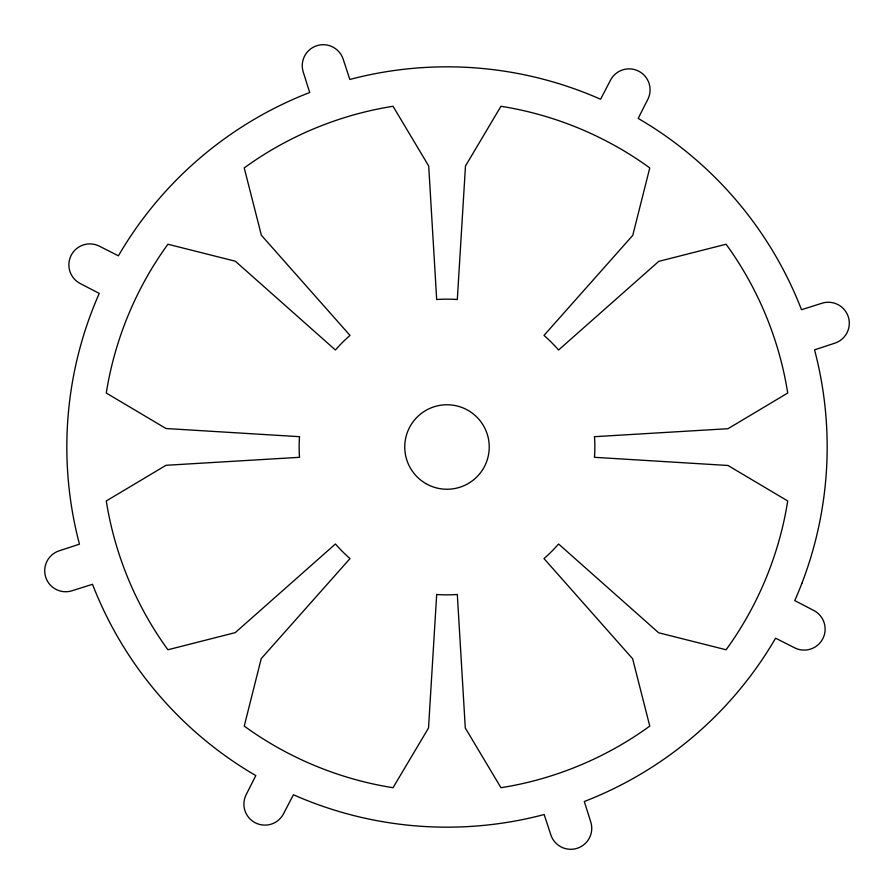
<?xml version="1.0" encoding="UTF-8"?>
<svg xmlns="http://www.w3.org/2000/svg" width="894" height="894" viewBox="0 0 894 894"><rect width="100%" height="100%" fill="white"/><g stroke="black" fill="none" stroke-linecap="round" stroke-linejoin="round"><path stroke-width="1.34" d="M436.685 594.488L428.517 727.995L393.036 787.715C339.496 779.277 288.058 757.967 244.23 726.084L261.238 658.632L350.001 558.582A147.845 147.845 0 0 1 335.418 543.999L235.245 632.628L167.916 649.77C136.033 605.942 114.723 554.503 106.285 500.964L166.005 465.293L299.512 457.315A147.845 147.845 0 0 1 299.512 436.685L166.005 428.517L106.285 393.036C114.723 339.496 136.033 288.058 167.916 244.23L235.368 261.238L335.418 350.001A147.845 147.845 0 0 1 350.001 335.418L261.372 235.245L244.23 167.916C288.058 136.033 339.496 114.723 393.036 106.285L428.707 166.005L436.685 299.512A147.845 147.845 0 0 1 457.315 299.512L465.483 166.005L500.964 106.285C554.503 114.723 605.942 136.033 649.77 167.916L632.762 235.368L543.999 335.418A147.845 147.845 0 0 1 558.582 350.001L658.755 261.372L726.084 244.23C757.967 288.058 779.277 339.496 787.715 393.036L727.995 428.707L594.488 436.685A147.845 147.845 0 0 1 594.488 457.315L727.995 465.483L787.715 500.964C779.277 554.503 757.967 605.942 726.084 649.77L658.632 632.762L558.582 543.999A147.845 147.845 0 0 1 543.999 558.582L632.628 658.755L649.77 726.084C605.942 757.967 554.503 779.277 500.964 787.715L465.293 727.995L457.315 594.488A147.845 147.845 0 0 1 436.685 594.488M801.918 583.234L801.482 584.352A346.749 346.749 0 0 1 794.755 600.589L813.395 610.278A20.987 20.987 0 0 1 822.983 638.361A20.987 20.987 0 0 1 794.911 647.96L775.59 638.182L772.863 642.797A380.162 380.162 0 0 1 589.414 799.482L584.296 801.505L590.621 821.53A20.987 20.987 0 0 1 577.558 848.171A20.987 20.987 0 0 1 550.916 835.108L544.167 814.535L538.97 815.876A380.162 380.162 0 0 1 298.462 796.945L293.411 794.755L283.722 813.395A20.987 20.987 0 0 1 255.639 822.983A20.987 20.987 0 0 1 246.04 794.911L255.818 775.59L251.203 772.863A380.162 380.162 0 0 1 94.518 589.414L92.495 584.296L72.47 590.621A20.987 20.987 0 0 1 45.829 577.558A20.987 20.987 0 0 1 58.892 550.916L79.465 544.167L78.124 538.97A380.162 380.162 0 0 1 97.055 298.462L99.245 293.411L80.605 283.722A20.987 20.987 0 0 1 71.017 255.639A20.987 20.987 0 0 1 99.089 246.04L118.41 255.818L121.137 251.203A380.162 380.162 0 0 1 304.586 94.518L309.704 92.495L303.379 72.47A20.987 20.987 0 0 1 316.442 45.829A20.987 20.987 0 0 1 343.084 58.892L349.833 79.465L355.03 78.124A380.162 380.162 0 0 1 595.538 97.055L600.589 99.245L610.278 80.605A20.987 20.987 0 0 1 638.361 71.017A20.987 20.987 0 0 1 647.96 99.089L638.182 118.41L642.797 121.137A380.162 380.162 0 0 1 799.482 304.586L801.505 309.704L821.53 303.379A20.987 20.987 0 0 1 848.171 316.442A20.987 20.987 0 0 1 835.108 343.084L814.535 349.833L815.876 355.03A380.162 380.162 0 0 1 801.918 583.234M425.879 483.587A42.241 42.241 0 0 0 489.241 447A42.241 42.241 0 0 0 425.879 410.413A42.241 42.241 0 0 0 425.879 483.587"/></g></svg>
